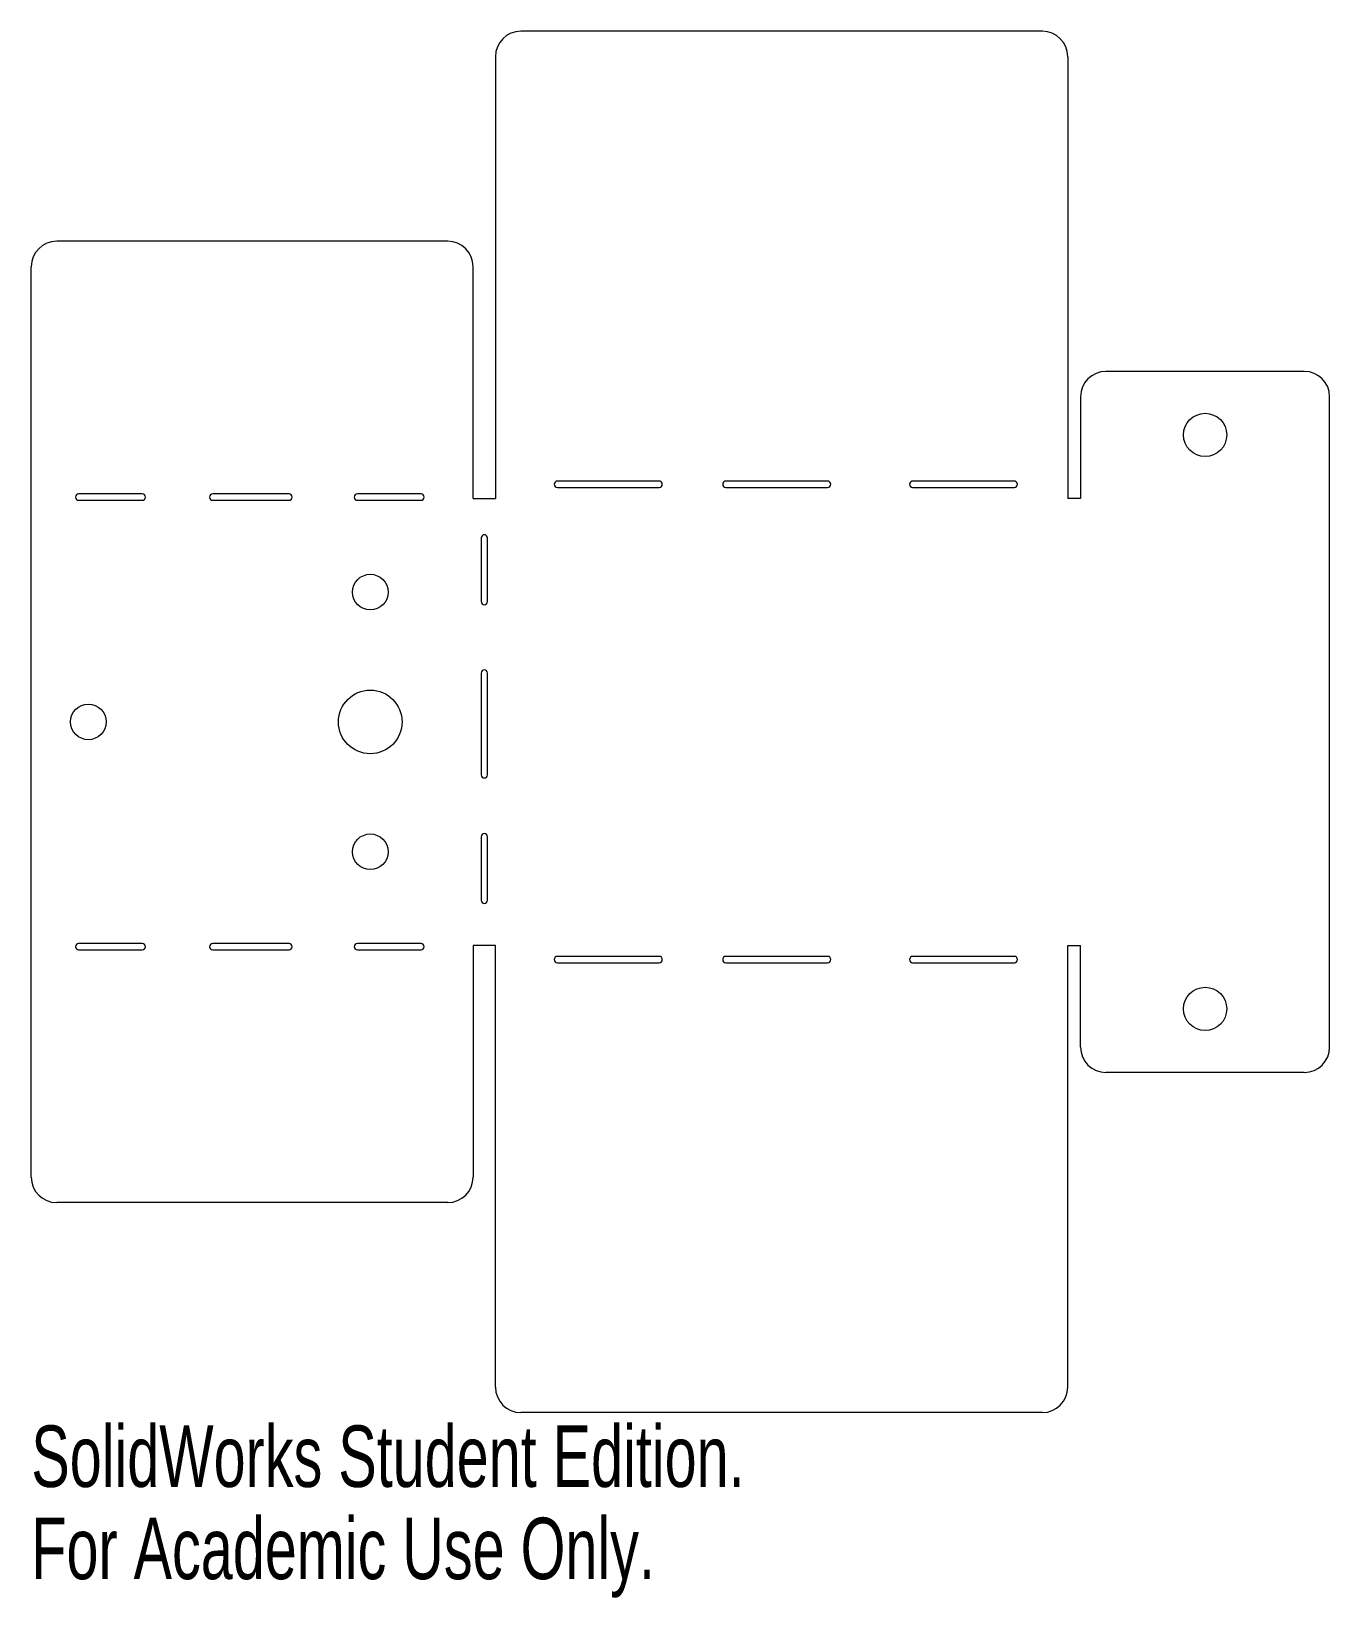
# Model space of a CAD drawing. Header units: millimetres. Extents: x -35 to 67, y -51 to 72.
import ezdxf

# ---------------------------------------------------------------- set-up
doc = ezdxf.new("R2010")
doc.units = ezdxf.units.MM
doc.styles.add('SLDTEXTSTYLE0', font='TXT', dxfattribs={"width": 0.7})

msp = doc.modelspace()

# ---------------------------------------------------------------- linework, layer by layer
at = {"color": 7, "linetype": 'Continuous', "lineweight": 15}
for p, q in [((44.67, 71.88), (3.67, 71.88)), ((1.67, 69.88), (1.67, 35.14)), ((46.67, 69.88), (46.67, 35.14)), ((-2.08, 55.37), (-32.82, 55.37)), ((-34.82, -18.23), (-34.82, 53.37)), ((-0.08, 35.14), (-0.08, 53.37)), ((65.26, 45.14), (49.67, 45.14)), ((47.67, 43.14), (47.67, 35.14)), ((67.26, -8), (67.26, 43.14)), ((14.54, 36.51), (6.54, 36.51)), ((6.54, 36.01), (14.54, 36.01)), ((27.79, 36.51), (19.79, 36.51)), ((19.79, 36.01), (27.79, 36.01)), ((42.47, 36.51), (34.47, 36.51)), ((34.47, 36.01), (42.47, 36.01)), ((-26.1, 35.5), (-31.1, 35.5)), ((-31.1, 35), (-26.1, 35)), ((-14.56, 35.5), (-20.56, 35.5)), ((-20.56, 35), (-14.56, 35)), ((-4.18, 35.5), (-9.18, 35.5)), ((-9.18, 35), (-4.18, 35)), ((-0.08, 35.14), (1.67, 35.14)), ((47.67, 35.14), (46.67, 35.14)), ((0.55, 32.04), (0.55, 27.04)), ((1.05, 27.04), (1.05, 32.04)), ((0.55, 21.41), (0.55, 13.41)), ((1.05, 13.41), (1.05, 21.41)), ((0.55, 8.54), (0.55, 3.54)), ((1.05, 3.54), (1.05, 8.54)), ((-26.1, 0.14), (-31.1, 0.14)), ((-14.56, 0.14), (-20.56, 0.14)), ((-4.18, 0.14), (-9.18, 0.14)), ((-0.08, 0), (-0.08, -18.23)), ((1.67, 0), (-0.08, 0)), ((1.67, -34.74), (1.67, 0)), ((46.67, -34.74), (46.67, 0)), ((46.67, 0), (47.67, 0)), ((47.67, -8), (47.67, 0)), ((-31.1, -0.36), (-26.1, -0.36)), ((-20.56, -0.36), (-14.56, -0.36)), ((-9.18, -0.36), (-4.18, -0.36)), ((14.54, -0.87), (6.54, -0.87)), ((27.79, -0.87), (19.79, -0.87)), ((42.47, -0.87), (34.47, -0.87)), ((6.54, -1.37), (14.54, -1.37)), ((19.79, -1.37), (27.79, -1.37)), ((34.47, -1.37), (42.47, -1.37)), ((65.26, -10), (49.67, -10)), ((-2.08, -20.23), (-32.82, -20.23)), ((44.67, -36.74), (3.67, -36.74))]:
    msp.add_line(p, q, dxfattribs=at)
for centre, radius in [((57.47, 40.14), 1.7), ((-8.17, 27.78), 1.4), ((-8.17, 17.57), 2.5), ((-30.34, 17.57), 1.4), ((-8.17, 7.36), 1.4), ((57.47, -5), 1.7)]:
    msp.add_circle(centre, radius, dxfattribs=at)
for centre, radius, start, end in [((3.67, 69.88), 2, 90, 180), ((44.67, 69.88), 2, 0, 90), ((-32.82, 53.37), 2, 90, 180), ((-2.08, 53.37), 2, 0, 90), ((49.67, 43.14), 2, 90, 180), ((65.26, 43.14), 2, 0, 90), ((6.54, 36.26), 0.25, 90, 270), ((14.54, 36.26), 0.25, 270, 90), ((19.79, 36.26), 0.25, 90, 270), ((27.79, 36.26), 0.25, 270, 90), ((34.47, 36.26), 0.25, 90, 270), ((42.47, 36.26), 0.25, 270, 90), ((-31.1, 35.25), 0.25, 90, 270), ((-26.1, 35.25), 0.25, 270, 90), ((-20.56, 35.25), 0.25, 90, 270), ((-14.56, 35.25), 0.25, 270, 90), ((-9.18, 35.25), 0.25, 90, 270), ((-4.18, 35.25), 0.25, 270, 90), ((0.8, 32.04), 0.25, 0, 180), ((0.8, 27.04), 0.25, 180, 0), ((0.8, 21.41), 0.25, 0, 180), ((0.8, 13.41), 0.25, 180, 0), ((0.8, 8.54), 0.25, 0, 180), ((0.8, 3.54), 0.25, 180, 0), ((-31.1, -0.11), 0.25, 90, 270), ((-26.1, -0.11), 0.25, 270, 90), ((-20.56, -0.11), 0.25, 90, 270), ((-14.56, -0.11), 0.25, 270, 90), ((-9.18, -0.11), 0.25, 90, 270), ((-4.18, -0.11), 0.25, 270, 90), ((6.54, -1.12), 0.25, 90, 270), ((14.54, -1.12), 0.25, 270, 90), ((19.79, -1.12), 0.25, 90, 270), ((27.79, -1.12), 0.25, 270, 90), ((34.47, -1.12), 0.25, 90, 270), ((42.47, -1.12), 0.25, 270, 90), ((49.67, -8), 2, 180, 270), ((65.26, -8), 2, 270, 0), ((-32.82, -18.23), 2, 180, 270), ((-2.08, -18.23), 2, 270, 0), ((3.67, -34.74), 2, 180, 270), ((44.67, -34.74), 2, 270, 0)]:
    msp.add_arc(centre, radius, start, end, dxfattribs=at)

# ---------------------------------------------------------------- texts
at = {"color": 7, "linetype": 'Continuous', "char_height": 4.8336, "attachment_point": 1, "style": 'SLDTEXTSTYLE0'}
for s, insert in [('SolidWorks Student Edition.', (-34.82, -37.76)), ('For Academic Use Only.', (-34.82, -45.01))]:
    msp.add_mtext(s, dxfattribs=dict(at, insert=insert))

doc.saveas('drawing.dxf')
